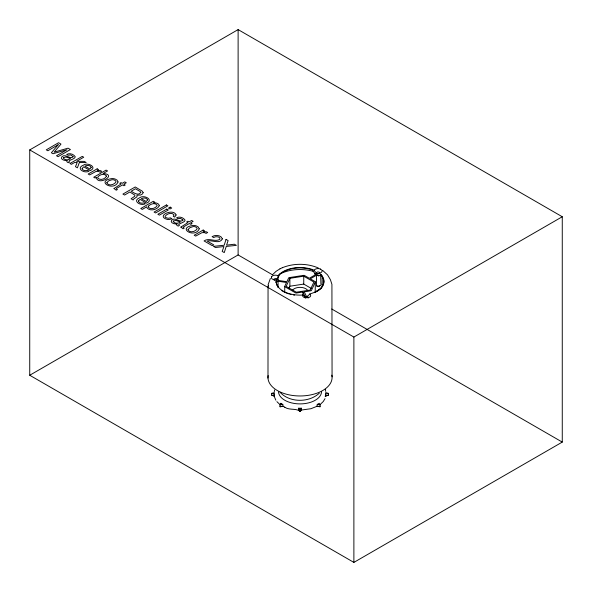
<?xml version="1.0" encoding="UTF-8"?>
<svg xmlns="http://www.w3.org/2000/svg" width="592" height="592" viewBox="0 0 592 592"><rect width="100%" height="100%" fill="white"/><g stroke="black" fill="none" stroke-linecap="round" stroke-linejoin="round"><path stroke-width="0.89" d="M267.991 378.096L268.05 286.558L267.991 287.187M284.73 292.381L284.737 286.365M320.087 406.741L316.912 406.29L317.26 404.432L319.214 403.307L320.087 404.935L320.087 406.741L317.171 406.223L310.918 408.717L301.173 410.078L300.033 411.536L298.605 409.982L298.649 408.221L301.409 408.221L301.454 409.975L300.033 411.536L300.033 409.731L298.649 408.221M332.068 376.83L331.92 284.323L330.403 279.676L327.524 274.851L322.633 270.396M274.274 391.697L274.54 389.965M315.329 281.918L315.203 291.886M306.819 296.414L307.1 296.252C305.487 296.666 309.313 296.555 308.055 297.991M271.617 276.819L271.432 278.055A4.063 2.346 0 0 0 276.286 279.801L276.864 279.883M276.286 279.801L276.227 280.112A23.895 13.794 0 0 0 302.149 295.075L302.675 295.045C305.243 296.481 305.724 296.089 305.28 298.042M268.087 284.767L270.366 278.418M323.513 284.212L322.603 286.239M323.646 283.598C324.557 280.386 322.958 277.108 320.746 274.821M278.418 275.561C287.224 267.288 300.825 266.378 311.954 269.752L315.136 273.77M321.167 274.584L318.592 276.064L318.592 275.502L315.055 273.571A3.041 1.754 0 0 0 315.492 274.695L309.313 278.27L304.532 275.509A0.918 0.533 0 0 0 303.644 275.376L289.266 277.596A0.918 0.533 0 0 0 288.615 277.974L286.868 281.74L278.425 280.43A3.041 1.754 0 0 0 277.826 279.328L279.143 275.006M307.063 296.57L310.097 293.847A23.895 13.794 0 0 0 319.584 273.4L317.201 273.659L317.882 273.652M305.206 296.873L302.941 291.997L296.414 293.003A0.918 0.533 0 0 1 295.526 292.862L285.004 286.787A0.918 0.533 0 0 1 284.767 286.276L286.513 282.51L278.062 281.2A3.041 1.754 0 0 1 276.59 281.984L276.109 282.229L277.715 279.402L277.389 279.209L277.826 279.328M319.569 273.252L319.34 272.231L317.83 271.906L316.55 272.475L316.69 273.371L313.767 270.041A23.895 13.794 0 0 0 278.358 275.517L277.041 279.505L275.606 278.506L273.83 279.128L273.815 279.764L274.688 280.319M325.348 396.159L325.778 392.563L328.39 393.354L328.39 395.16L325.156 396.233M305.465 296.821L305.842 296.636M289.88 278.329L286.165 286.336L296.318 292.196L310.178 290.05L313.893 282.044L303.748 276.183L289.88 278.329L289.88 286.225L288.77 288.622M325.023 398.653L323.232 401.561L320.501 404.181M279.979 404.935L280.852 403.307L282.806 404.432L283.072 406.297L280.815 406.711L279.979 406.741L279.979 404.935L282.806 404.432M271.639 276.79L272.424 275.916A4.063 2.346 0 0 1 278.144 275.798M322.536 286.321L319.465 289.732L317.282 291.249M276.812 279.957L276.087 280.319M319.317 393.162C309.083 402.812 289.569 402.871 280.031 392.222M272.912 274.37L276.027 271.343L280.09 268.768M300.033 409.731L301.409 408.221M325.674 395.996L328.39 395.16M319.384 273.437L318.178 273.807M29.733 149.909L238.117 29.6L562.267 216.746L562.267 442.091L353.883 562.4L29.733 375.254L29.733 149.909L353.883 337.055L562.267 216.746M29.733 375.254L238.117 254.945L272.535 274.814M318.592 275.502L318.422 275.517A3.041 1.754 0 0 1 316.468 275.265L310.289 278.832L315.062 281.592A0.918 0.533 0 0 1 315.299 282.103L311.444 290.406A0.918 0.533 0 0 1 310.793 290.783L304.273 291.789L306.538 296.666A3.041 1.754 0 0 1 307.544 296.747M315.129 291.974L321.419 288.341M314.752 292.574L316.328 291.752M282.317 267.717C293.691 263.122 306.959 263.166 318.274 267.939M280.016 268.798L282.384 267.68M280.016 273.867C290.235 268.975 302.29 268.405 313.168 271.284M302.675 295.045A4.063 2.346 0 0 0 305.709 297.843L309.409 297.273A4.063 2.346 0 0 0 309.616 293.972M271.669 393.354L274.288 392.563C273.186 396.211 276.945 397.373 271.669 395.16L271.669 393.354L274.288 394.154M325.778 394.154L328.39 393.354M305.894 297.561L307.899 297.199M275.976 282.243L276.59 281.984M279.979 406.741L282.887 406.216L284.774 407.192M289.88 286.225L303.748 284.079L311.555 288.585M320.331 269.049L321.959 270.233A4.063 2.346 0 0 1 319.273 273.156M284.708 407.17C289.17 410.456 296.192 408.051 300.033 411.307M316.468 275.265L316.468 285.788L317.926 286.595A1.658 0.955 0 0 0 319.724 285.581M307.988 297.769L308.358 297.687M293.336 294.949L294.616 295.112M317.26 404.432L320.087 404.935M290.132 294.261L291.005 294.453M316.468 285.788L316.927 285.921A3.034 1.754 0 0 0 319.391 285.877A3.012 1.739 0 0 0 320.553 285.314L320.99 284.789A3.034 1.754 0 0 0 320.886 283.635L320.657 274.873M271.669 395.16L274.362 395.981M287.616 293.477L289.296 294.002M285.181 292.478L287.127 293.321M331.757 309.009L562.267 442.091M284.389 292.137L281.859 290.65M320.635 269.205L319.251 268.672A4.063 2.346 0 0 0 314.197 270.218M279.557 404.181L276.893 401.642M276.36 282.088L276.138 281.481M277.959 286.92L278.284 287.423M275.842 400.177L274.547 397.18M277.093 285.573L276.257 282.673M325.341 389.292L325.748 391.371M353.883 337.055L353.883 562.4M322.203 275.924L322.203 286.972M315.077 273.474L315.077 274.037M303.748 276.183L303.748 284.079M302.941 291.997L302.941 295.682M280.852 403.307L280.852 404.81M278.062 281.2L278.062 287.342M238.117 29.6L238.117 254.945M292.603 290.08A8.192 4.729 0 0 1 300.743 287.372A8.192 4.729 0 0 1 307.944 290.857M331.838 375.15A32.057 18.507 0 0 1 300.396 395.967A32.057 18.507 0 0 1 268.139 375.572M321.545 391.645A21.519 12.425 0 0 1 300.329 403.899A21.519 12.425 0 0 1 278.529 391.993M176.105 214.97L174.707 217.101L173.241 216.25L174.011 215.103L173.796 214.504C171.273 212.202 166.974 213.742 165.19 216.228A2.62 1.51 0 0 0 165.545 217.434L168.121 218.33L170.459 217.856L171.924 218.707L169.934 219.343A4.359 2.516 0 0 1 167.151 219.388C155.452 215.999 173.404 207.836 176.105 214.97M114.041 188.5L116.224 190.217L117.416 189.529L116.365 188.848L116.676 188.3L122.544 184.919L123.98 185.747L125.208 185.03L123.772 184.201L126.281 182.758L124.757 181.877L122.248 183.32L121.034 182.617L119.799 183.335L121.012 184.038L114.041 188.5M180.886 227.091L183.076 228.815L184.267 228.127L183.217 227.446L183.527 226.899L189.396 223.51L190.824 224.338L192.06 223.628L190.624 222.799L193.133 221.349L191.608 220.468L189.1 221.919L187.879 221.216L186.65 221.926L187.864 222.629L180.886 227.091M268.472 285.3L268.206 285.936L268.472 285.3M82.147 168.446C82.421 170.703 85.722 170.947 87.483 170.37L88.963 171.229C84.39 173.863 75.369 168.246 83.494 165.146C87.401 161.934 97.828 167.144 90.28 170.614L83.701 166.811L82.147 168.446M138.498 200.984C138.765 203.234 142.065 203.478 143.826 202.901L145.314 203.759C140.733 206.393 131.713 200.777 139.838 197.676C143.745 194.465 154.172 199.674 146.631 203.145L140.045 199.341L138.498 200.984M73.068 156.554L73.023 157.05C69.708 159.455 65.401 153.328 61.864 156.747C59.725 159.574 65.238 160.891 67.259 160.573L66.689 161.209L67.273 162.178L68.465 162.696L69.575 162.045C66.326 160.528 74.992 159.359 75.206 157.006L75.125 156.562C73.356 154.024 69.486 152.817 66.711 154.423L68.117 155.237L70.67 154.949L73.068 156.554M182.898 219.958L182.854 220.461C179.539 222.866 175.232 216.731 171.695 220.157C169.549 222.984 175.069 224.301 177.089 223.983L176.52 224.612L177.104 225.589L178.296 226.1L179.406 225.456C176.157 223.939 184.822 222.77 185.037 220.416L184.956 219.972C183.187 217.434 179.317 216.228 176.542 217.834L177.948 218.648L180.501 218.359L182.898 219.958M106.9 182.61L106.849 183.061C108.75 186.45 114.596 184.748 116.039 181.766L115.558 180.775L114.204 179.975A2.908 1.68 0 0 0 111.844 179.761L108.669 180.863L106.9 182.61M188.086 229.481L188.027 229.925C189.928 233.322 195.774 231.62 197.217 228.63L196.744 227.639L195.382 226.847A2.908 1.68 0 0 0 193.022 226.625L189.847 227.735L188.086 229.481M143.138 192.555L142.546 193.895L140.556 195.034L136.996 195.219L136.967 196.818L133.644 199.082L133.148 199.992L131.098 198.808L134.695 196.27L134.939 195.182L129.87 191.993L124.579 195.042L122.914 194.08L135.235 186.968L142.124 191.061L143.138 192.555M106.501 176.12C105.339 179.124 99.863 180.878 97.71 177.889L97.68 177.341C99.182 174.536 104.688 172.923 106.501 176.12M96.274 177.378C97.924 186.495 117.934 174.448 103.097 173.523L107.566 170.94L106.101 170.096L93.728 177.237L95.127 178.037L96.274 177.378M118.052 181.936C113.901 192.008 95.164 181.13 111.844 178.569A5.247 3.027 0 0 1 115.27 179.095L117.038 180.094L118.052 181.936M199.23 228.808C195.086 238.879 176.342 227.994 193.022 225.434A5.247 3.027 0 0 1 196.448 225.959L198.216 226.965L199.23 228.808M63.507 157.701L63.418 158.16C64.957 160.38 68.591 160.21 70.566 158.582L65.927 156.969L63.507 157.701M173.338 221.112L173.249 221.571C174.788 223.791 178.421 223.621 180.397 221.993L175.757 220.379L173.338 221.112M91.19 167.388L89.932 169.023L84.937 166.145C86.832 165.168 90.295 165.013 91.19 167.388M147.534 199.918L146.276 201.554L141.288 198.675C143.175 197.698 146.638 197.543 147.534 199.918M140.792 192.459C138.757 196.263 133.563 192.814 131.261 191.186L135.472 188.759L140.252 191.593L140.792 192.459M222.363 238.865C219.506 244.6 211.877 239.531 207.178 241.085L213.742 244.873L212.313 245.695L204.062 240.937C208.946 237.348 215.177 242.476 219.876 239.286L219.854 237.91L218.278 236.904L215.747 236.711L213.645 237.518L212.114 236.63C215.185 234.624 221.142 234.935 222.363 238.865M159.233 205.779C157.302 209.901 149.961 211.566 146.905 207.77L146.875 206.749L142.287 209.405L140.77 208.532L153.298 201.295L154.771 202.146L153.58 202.834C155.674 202.642 159.056 203.182 159.233 205.779M226.04 239.39L224.168 245.243L213.438 246.346L215.451 247.508L223.931 246.553L222.185 251.4L224.257 252.592L226.24 246.442L236.386 245.362L234.395 244.215L226.558 245.132L228.127 240.596L226.04 239.39M79.387 162.46L77.397 167.802L75.465 166.692L77.197 162.452L74.77 162.393L71.395 164.339L69.945 163.503L82.273 156.384L83.724 157.228L76.568 161.357L84.256 161.387L86.188 162.504L79.387 162.46M148.525 206.09L148.311 207.17C150.516 210.012 155.489 208.391 157.102 205.69L157.087 205.143C155.008 202.294 150.546 203.944 148.525 206.09M277.352 278.484L276.901 279.069L277.337 278.529M58.216 144.729L51.363 152.773L53.014 153.728L66.926 149.754L56.499 155.74L58.083 156.651L70.411 149.539L68.043 148.17L54.109 152.159L60.983 144.1L58.593 142.716L46.272 149.835L47.863 150.753L58.216 144.729M97.155 168.838L88.171 174.026L89.681 174.892L95.904 171.48L98.45 171.399L100.092 172.183L101.683 171.266L100.233 170.57L97.036 170.563L98.59 169.66L97.155 168.838M166.396 204.958L154.068 212.069L155.585 212.942L167.906 205.824L166.396 204.958M166.789 209.087L157.849 214.252L159.381 215.14L168.328 209.975L166.789 209.087M170.17 207.133L168.461 208.125L169.993 209.006L171.71 208.021L170.17 207.133M203.167 230.044L194.183 235.231L195.693 236.097L201.916 232.686L204.462 232.604L206.105 233.396L207.696 232.471L206.245 231.775L203.049 231.768L204.603 230.873L203.167 230.044M305.294 296.932L304.865 296.333L305.294 296.932"/></g></svg>
